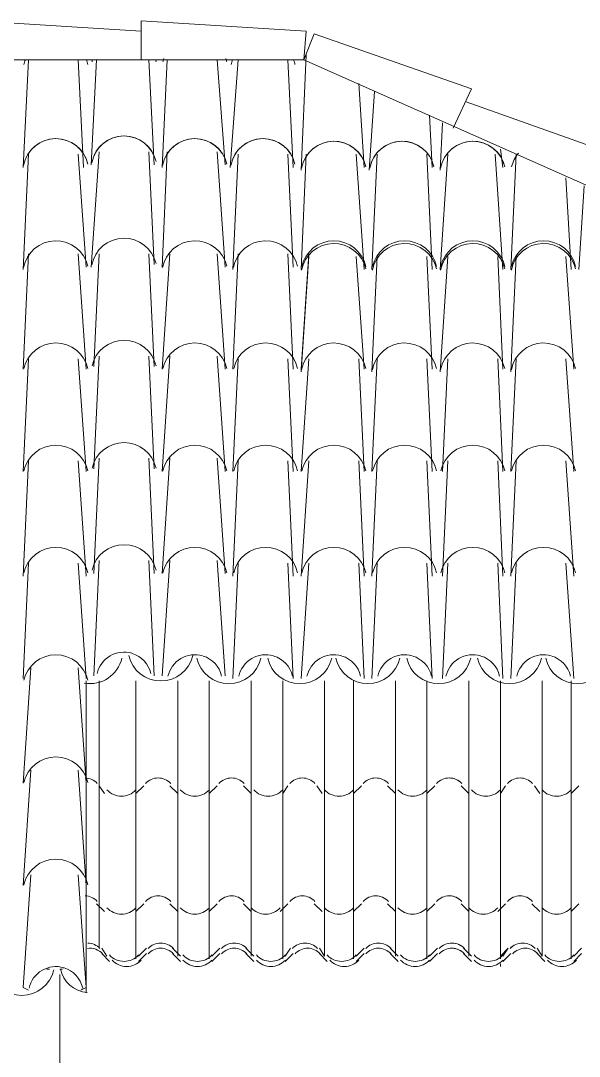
# Model space of a CAD drawing. Header units: millimetres. Extents: x -84160 to -61260, y -8771 to -3734.
# Drawn here: x -70594 to -69236, y -6252 to -3734 of the extents above; entities that cross this region are included whole.
import ezdxf

# ---------------------------------------------------------------- set-up
doc = ezdxf.new("R2010")
doc.units = ezdxf.units.MM
doc.layers.add('A-ALV-___-___-EXI', color=250, linetype='Continuous', lineweight=35)
doc.layers.add('A-COB-___-___-EXI', color=250, linetype='Continuous', lineweight=25)

msp = doc.modelspace()

# ---------------------------------------------------------------- linework, layer by layer
at = {"layer": 'A-ALV-___-___-EXI', "color": 28, "lineweight": 15, "flags": 128}
msp.add_lwpolyline([(-70498.7, -8270.7), (-70498.7, -7576.2), (-70498.7, -6053.4)], dxfattribs=at)
at = {"layer": 'A-COB-___-___-EXI', "color": 28, "lineweight": 15}
for p, q in [((-69912.5, -4097.4), (-69899.7, -3817)), ((-70587.9, -4091), (-70575.1, -3829.7)), ((-70441.3, -4091), (-70454.1, -3829.7)), ((-70422.2, -4084.6), (-70409.4, -3829.7)), ((-70269.3, -4084.6), (-70282, -3829.7)), ((-70250.2, -4091), (-70237.4, -3829.7)), ((-70097.2, -4084.6), (-70116.4, -3829.7)), ((-70084.5, -4091), (-70065.4, -3829.7)), ((-69931.6, -4091), (-69944.3, -3829.7)), ((-69759.5, -4091), (-69772.3, -3887.1)), ((-69746.8, -4097.4), (-69734.1, -3906.2)), ((-69593.9, -4091), (-69600.3, -3963.6)), ((-69574.8, -4097.4), (-69568.4, -3982.7)), ((-70422.2, -4333.1), (-70403.1, -4052.8)), ((-70269.3, -4326.7), (-70282, -4052.8)), ((-70250.2, -4333.1), (-70237.4, -4052.8)), ((-70097.2, -4333.1), (-70116.4, -4052.8)), ((-69421.9, -4091), (-69428.2, -4046.4)), ((-70587.9, -4339.5), (-70575.1, -4059.1)), ((-70434.9, -4333.1), (-70454.1, -4059.1)), ((-70078.1, -4339.5), (-70065.4, -4059.1)), ((-69931.6, -4333.1), (-69944.3, -4059.1)), ((-69912.5, -4339.5), (-69899.7, -4059.1)), ((-69759.5, -4339.5), (-69778.7, -4059.1)), ((-69740.4, -4339.5), (-69727.7, -4059.1)), ((-69593.9, -4339.5), (-69606.6, -4059.1)), ((-69574.8, -4339.5), (-69555.7, -4059.1)), ((-69421.9, -4339.5), (-69441, -4059.1)), ((-69402.7, -4339.5), (-69390, -4059.1)), ((-69256.2, -4339.5), (-69268.9, -4116.5)), ((-69237.1, -4339.5), (-69224.3, -4135.6)), ((-70587.9, -4581.6), (-70575.1, -4301.2)), ((-70434.9, -4581.6), (-70454.1, -4301.2)), ((-70415.8, -4575.2), (-70403.1, -4301.2)), ((-70269.3, -4575.2), (-70282, -4301.2)), ((-70250.2, -4581.6), (-70231, -4301.2)), ((-70097.2, -4581.6), (-70116.4, -4301.2)), ((-70078.1, -4581.6), (-70065.4, -4301.2)), ((-69931.6, -4581.6), (-69944.3, -4301.2)), ((-69912.5, -4581.6), (-69893.3, -4301.2)), ((-69912.5, -4588), (-69893.3, -4307.6)), ((-69759.5, -4581.6), (-69778.7, -4307.6)), ((-69740.4, -4588), (-69727.7, -4307.6)), ((-69593.9, -4581.6), (-69606.6, -4307.6)), ((-69574.8, -4588), (-69555.7, -4307.6)), ((-69421.9, -4581.6), (-69434.6, -4307.6)), ((-69402.7, -4588), (-69390, -4307.6)), ((-69249.8, -4581.6), (-69268.9, -4307.6)), ((-70587.9, -4830.1), (-70575.1, -4556.1)), ((-70434.9, -4830.1), (-70454.1, -4556.1)), ((-70415.8, -4823.7), (-70403.1, -4549.7)), ((-70269.3, -4823.7), (-70282, -4549.7)), ((-70250.2, -4830.1), (-70231, -4549.7)), ((-70097.2, -4830.1), (-70116.4, -4549.7)), ((-70078.1, -4830.1), (-70065.4, -4556.1)), ((-69931.6, -4830.1), (-69944.3, -4556.1)), ((-69912.5, -4830.1), (-69893.3, -4556.1)), ((-69759.5, -4830.1), (-69772.3, -4556.1)), ((-69740.4, -4830.1), (-69727.7, -4556.1)), ((-69593.9, -4830.1), (-69606.6, -4556.1)), ((-69568.4, -4830.1), (-69555.7, -4556.1)), ((-69421.9, -4830.1), (-69434.6, -4556.1)), ((-69402.7, -4830.1), (-69390, -4556.1)), ((-69249.8, -4830.1), (-69268.9, -4556.1)), ((-70587.9, -5085), (-70575.1, -4804.6)), ((-70434.9, -5085), (-70454.1, -4804.6)), ((-70415.8, -5078.6), (-70403.1, -4798.2)), ((-70269.3, -5078.6), (-70282, -4798.2)), ((-70250.2, -5078.6), (-70231, -4798.2)), ((-70097.2, -5078.6), (-70116.4, -4798.2)), ((-70078.1, -5085), (-70065.4, -4804.6)), ((-69931.6, -5085), (-69944.3, -4804.6)), ((-69912.5, -5085), (-69893.3, -4804.6)), ((-69759.5, -5085), (-69772.3, -4804.6)), ((-69740.4, -5085), (-69727.7, -4804.6)), ((-69593.9, -5085), (-69606.6, -4804.6)), ((-69568.4, -5085), (-69555.7, -4804.6)), ((-69421.9, -5085), (-69434.6, -4804.6)), ((-69402.7, -5085), (-69390, -4804.6)), ((-69249.8, -5085), (-69268.9, -4804.6)), ((-70587.9, -5333.4), (-70575.1, -5053.1)), ((-70434.9, -5333.4), (-70454.1, -5053.1)), ((-70415.8, -5327.1), (-70403.1, -5046.7)), ((-70269.3, -5327.1), (-70282, -5046.7)), ((-70250.2, -5327.1), (-70231, -5046.7)), ((-70097.2, -5327.1), (-70116.4, -5046.7)), ((-70078.1, -5333.4), (-70065.4, -5053.1)), ((-69931.6, -5333.4), (-69944.3, -5053.1)), ((-69912.5, -5333.4), (-69893.3, -5053.1)), ((-69759.5, -5333.4), (-69772.3, -5053.1)), ((-69740.4, -5333.4), (-69727.7, -5053.1)), ((-69593.9, -5333.4), (-69606.6, -5053.1)), ((-69568.4, -5333.4), (-69555.7, -5053.1)), ((-69421.9, -5333.4), (-69434.6, -5053.1)), ((-69402.7, -5333.4), (-69390, -5053.1)), ((-69249.8, -5333.4), (-69268.9, -5053.1)), ((-70587.9, -5588.3), (-70568.7, -5308)), ((-70434.9, -5588.3), (-70454.1, -5308)), ((-70434.9, -6098), (-70434.9, -5339.8)), ((-70403.1, -5989.7), (-70403.1, -5339.8)), ((-70313.9, -6015.2), (-70313.9, -5339.8)), ((-70211.9, -6008.8), (-70211.9, -5339.8)), ((-70135.5, -6015.2), (-70135.5, -5339.8)), ((-70033.5, -6008.8), (-70033.5, -5339.8)), ((-69957.1, -6015.2), (-69957.1, -5339.8)), ((-69785, -6015.2), (-69785, -5339.8)), ((-69683.1, -6008.8), (-69683.1, -5339.8)), ((-69606.6, -6015.2), (-69606.6, -5339.8)), ((-69504.7, -6008.8), (-69504.7, -5339.8)), ((-69428.2, -6015.2), (-69428.2, -5339.8)), ((-69256.2, -6015.2), (-69256.2, -5339.8)), ((-70587.9, -5836.8), (-70568.7, -5556.4)), ((-70434.9, -5836.8), (-70454.1, -5556.4)), ((-70403.1, -5594.7), (-70390.3, -5613.8)), ((-70294.8, -5594.7), (-70313.9, -5613.8)), ((-70231, -5594.7), (-70211.9, -5613.8)), ((-70116.4, -5594.7), (-70135.5, -5613.8)), ((-70052.6, -5594.7), (-70033.5, -5613.8)), ((-69944.3, -5594.7), (-69957.1, -5613.8)), ((-69874.2, -5594.7), (-69861.5, -5613.8)), ((-69765.9, -5594.7), (-69785, -5613.8)), ((-69702.2, -5594.7), (-69683.1, -5613.8)), ((-69587.5, -5594.7), (-69606.6, -5613.8)), ((-69345.4, -5594.7), (-69332.6, -5613.8)), ((-69237.1, -5594.7), (-69256.2, -5613.8)), ((-70409.4, -5881.4), (-70390.3, -5900.5)), ((-70294.8, -5881.4), (-70313.9, -5900.5)), ((-70231, -5881.4), (-70211.9, -5900.5)), ((-70116.4, -5881.4), (-70135.5, -5900.5)), ((-70052.6, -5881.4), (-70033.5, -5900.5)), ((-69944.3, -5881.4), (-69963.4, -5900.5)), ((-69880.6, -5881.4), (-69861.5, -5900.5)), ((-69765.9, -5881.4), (-69785, -5900.5)), ((-69702.2, -5881.4), (-69683.1, -5900.5)), ((-69587.5, -5881.4), (-69606.6, -5900.5)), ((-69351.8, -5881.4), (-69332.6, -5900.5)), ((-69237.1, -5881.4), (-69256.2, -5900.5)), ((-70396.7, -5989.7), (-70384, -6008.8)), ((-70288.4, -5989.7), (-70307.5, -6008.8)), ((-70224.7, -5989.7), (-70205.6, -6008.8)), ((-70110, -5989.7), (-70129.1, -6008.8)), ((-70046.3, -5989.7), (-70027.2, -6008.8)), ((-69937.9, -5989.7), (-69950.7, -6008.8)), ((-69759.5, -5989.7), (-69778.7, -6008.8)), ((-69695.8, -5989.7), (-69676.7, -6008.8)), ((-69581.1, -5989.7), (-69600.3, -6008.8)), ((-69230.7, -5989.7), (-69249.8, -6008.8)), ((-70288.4, -6002.5), (-70307.5, -6021.6)), ((-70224.7, -6002.5), (-70205.6, -6021.6)), ((-70110, -6002.5), (-70129.1, -6021.6)), ((-70046.3, -6002.5), (-70027.2, -6021.6)), ((-69931.6, -6002.5), (-69950.7, -6021.6)), ((-69867.9, -6002.5), (-69848.7, -6021.6)), ((-69759.5, -6002.5), (-69778.7, -6021.6)), ((-69695.8, -6002.5), (-69676.7, -6021.6)), ((-69581.1, -6002.5), (-69600.3, -6021.6)), ((-69339, -6002.5), (-69319.9, -6021.6)), ((-69230.7, -6002.5), (-69249.8, -6021.6)), ((-70524.1, -6040.7), (-70530.5, -6040.7)), ((-70492.3, -6040.7), (-70498.7, -6040.7)), ((-69428.2, -6034.3), (-69428.2, -6027.9))]:
    msp.add_line(p, q, dxfattribs=at)
at = {"layer": 'A-COB-___-___-EXI', "color": 28, "lineweight": 15, "flags": 128}
for points in [[(-75188.1, -3734.2), (-75175.4, -3829.7), (-69906.1, -3829.7), (-66605.6, -5295.2), (-66567.4, -5199.6), (-66962.4, -5065.8)], [(-70702.5, -3829.7), (-70702.5, -3734.2), (-70301.1, -3759.7)], [(-69542.9, -3995.4), (-69498.3, -3899.8), (-69880.6, -3766), (-69906.1, -3829.7), (-69899.7, -3759.7), (-70301.1, -3734.2), (-70301.1, -3829.7)], [(-69173.4, -4154.7), (-69135.1, -4065.5), (-69511.1, -3931.7)], [(-69867.9, -5989.7), (-69855.1, -6008.8), (-69855.1, -5339.8)], [(-69339, -5989.7), (-69326.3, -6008.8), (-69326.3, -5339.8)], [(-70575.1, -6091.7), (-70587.9, -6085.3), (-70568.7, -5811.3)], [(-70447.7, -6091.7), (-70434.9, -6085.3), (-70454.1, -5811.3)], [(-69428.2, -6008.8), (-69409.1, -5989.7), (-69421.9, -6008.8)]]:
    msp.add_lwpolyline(points, dxfattribs=at)
for points in [[(-69504.7, -5613.8), (-69523.8, -5594.7)], [(-69428.2, -5613.8), (-69415.5, -5594.7)], [(-69504.7, -5900.5), (-69523.8, -5881.4)], [(-69434.6, -5900.5), (-69415.5, -5881.4)], [(-69498.3, -6008.8), (-69517.4, -5989.7)], [(-70377.6, -6021.6), (-70396.7, -6002.5)], [(-69498.3, -6021.6), (-69517.4, -6002.5)], [(-69421.9, -6021.6), (-69402.7, -6002.5)]]:
    msp.add_lwpolyline(points, close=True, dxfattribs=at)
at = {"layer": 'A-COB-___-___-EXI', "color": 18, "lineweight": 9}
for points in [[(-70245.8, -3826.1), (-70246.8, -3828.9), (-70247.6, -3831.6), (-70248.3, -3834.5)], [(-70092.9, -3834.5), (-70093.5, -3831.6), (-70094.4, -3828.9), (-70095.3, -3826.1)], [(-70582.4, -3829.2), (-70583.9, -3833), (-70585.1, -3836.9), (-70586, -3840.9)], [(-70430.6, -3840.9), (-70431.4, -3836.9), (-70432.6, -3833), (-70434.1, -3829.2)], [(-70418.9, -3829.2), (-70419.4, -3830.9), (-70419.9, -3832.7), (-70420.3, -3834.5)], [(-70264.9, -3834.5), (-70265.3, -3832.7), (-70265.8, -3830.9), (-70266.3, -3829.2)], [(-70079, -3829.2), (-70080.5, -3833), (-70081.7, -3836.9), (-70082.6, -3840.9)], [(-69927.2, -3840.9), (-69928.1, -3836.9), (-69929.3, -3833), (-69930.8, -3829.2)], [(-70509.9, -4020.9), (-70547.6, -4021.7), (-70579.6, -4048.9), (-70586.6, -4086)], [(-70508.2, -4020.9), (-70545.5, -4020.9), (-70577.8, -4046.7), (-70586, -4083)], [(-70430.6, -4082.8), (-70439, -4046), (-70472.1, -4020.2), (-70509.9, -4020.9)], [(-70430.6, -4083), (-70438.7, -4046.7), (-70471, -4020.9), (-70508.2, -4020.9)], [(-70344.2, -4014.5), (-70382, -4015.3), (-70413.9, -4042.5), (-70420.9, -4079.6)], [(-70342.5, -4014.5), (-70379.9, -4014.5), (-70412.1, -4040.3), (-70420.3, -4076.7)], [(-70264.9, -4076.5), (-70273.4, -4039.6), (-70306.4, -4013.8), (-70344.2, -4014.5)], [(-70264.9, -4076.7), (-70273, -4040.3), (-70305.3, -4014.5), (-70342.5, -4014.5)], [(-70172.2, -4020.9), (-70209.9, -4021.7), (-70241.9, -4048.9), (-70248.9, -4086)], [(-70170.5, -4020.9), (-70207.9, -4020.9), (-70240.1, -4046.7), (-70248.3, -4083)], [(-70092.9, -4082.8), (-70101.3, -4046), (-70134.4, -4020.2), (-70172.2, -4020.9)], [(-70092.9, -4083), (-70101, -4046.7), (-70133.3, -4020.9), (-70170.5, -4020.9)], [(-70006.5, -4020.9), (-70044.3, -4021.7), (-70076.2, -4048.9), (-70083.2, -4086)], [(-70004.9, -4020.9), (-70042.2, -4020.9), (-70074.5, -4046.7), (-70082.6, -4083)], [(-69927.2, -4082.8), (-69935.7, -4046), (-69968.7, -4020.2), (-70006.5, -4020.9)], [(-69927.2, -4083), (-69935.4, -4046.7), (-69967.6, -4020.9), (-70004.9, -4020.9)], [(-69834.5, -4027.3), (-69872.2, -4028.1), (-69904.2, -4055.3), (-69911.2, -4092.4)], [(-69832.8, -4027.3), (-69870.2, -4027.3), (-69902.4, -4053.1), (-69910.6, -4089.4)], [(-69755.2, -4089.2), (-69763.6, -4052.3), (-69796.7, -4026.6), (-69834.5, -4027.3)], [(-69755.2, -4089.4), (-69763.3, -4053.1), (-69795.6, -4027.3), (-69832.8, -4027.3)], [(-69668.8, -4027.3), (-69706.6, -4028.1), (-69738.5, -4055.3), (-69745.5, -4092.4)], [(-69667.2, -4027.3), (-69704.5, -4027.3), (-69736.8, -4053.1), (-69744.9, -4089.4)], [(-69589.5, -4089.2), (-69598, -4052.3), (-69631, -4026.6), (-69668.8, -4027.3)], [(-69589.5, -4089.4), (-69597.7, -4053.1), (-69629.9, -4027.3), (-69667.2, -4027.3)], [(-69496.8, -4027.3), (-69534.6, -4028.1), (-69566.5, -4055.3), (-69573.5, -4092.4)], [(-69495.1, -4027.3), (-69532.5, -4027.3), (-69564.7, -4053.1), (-69572.9, -4089.4)], [(-69417.5, -4089.2), (-69425.9, -4052.3), (-69459, -4026.6), (-69496.8, -4027.3)], [(-69417.5, -4089.4), (-69425.6, -4053.1), (-69457.9, -4027.3), (-69495.1, -4027.3)], [(-69384.3, -4055.9), (-69392.4, -4065.7), (-69398, -4077.1), (-69400.8, -4089.4)], [(-70509.9, -4269.4), (-70547.6, -4270.2), (-70579.6, -4297.4), (-70586.6, -4334.5)], [(-70430.6, -4331.3), (-70439, -4294.5), (-70472.1, -4268.7), (-70509.9, -4269.4)], [(-70344.2, -4263), (-70382, -4263.8), (-70413.9, -4291), (-70420.9, -4328.1)], [(-70264.9, -4324.9), (-70273.4, -4288.1), (-70306.4, -4262.3), (-70344.2, -4263)], [(-70172.2, -4269.4), (-70209.9, -4270.2), (-70241.9, -4297.4), (-70248.9, -4334.5)], [(-70092.9, -4331.3), (-70101.3, -4294.5), (-70134.4, -4268.7), (-70172.2, -4269.4)], [(-70000.2, -4269.4), (-70037.9, -4270.2), (-70069.9, -4297.4), (-70076.8, -4334.5)], [(-69920.8, -4331.3), (-69929.3, -4294.5), (-69962.3, -4268.7), (-70000.2, -4269.4)], [(-69834.5, -4275.8), (-69872.2, -4276.5), (-69904.2, -4303.7), (-69911.2, -4340.9)], [(-69832.8, -4269.4), (-69870.2, -4269.4), (-69902.4, -4295.2), (-69910.6, -4331.5)], [(-69755.2, -4337.7), (-69763.6, -4300.8), (-69796.7, -4275.1), (-69834.5, -4275.8)], [(-69755.2, -4331.5), (-69763.3, -4295.2), (-69795.6, -4269.4), (-69832.8, -4269.4)], [(-69662.5, -4275.8), (-69700.2, -4276.5), (-69732.2, -4303.7), (-69739.1, -4340.9)], [(-69660.8, -4269.4), (-69698.1, -4269.4), (-69730.4, -4295.2), (-69738.5, -4331.5)], [(-69583.1, -4337.7), (-69591.6, -4300.8), (-69624.6, -4275.1), (-69662.5, -4275.8)], [(-69583.1, -4331.5), (-69591.3, -4295.2), (-69623.5, -4269.4), (-69660.8, -4269.4)], [(-69496.8, -4275.8), (-69534.6, -4276.5), (-69566.5, -4303.7), (-69573.5, -4340.9)], [(-69495.1, -4269.4), (-69532.5, -4269.4), (-69564.7, -4295.2), (-69572.9, -4331.5)], [(-69417.5, -4337.7), (-69425.9, -4300.8), (-69459, -4275.1), (-69496.8, -4275.8)], [(-69417.5, -4331.5), (-69425.6, -4295.2), (-69457.9, -4269.4), (-69495.1, -4269.4)], [(-69324.8, -4275.8), (-69362.5, -4276.5), (-69394.5, -4303.7), (-69401.4, -4340.9)], [(-69323.1, -4269.4), (-69360.4, -4269.4), (-69392.7, -4295.2), (-69400.8, -4331.5)], [(-69245.4, -4337.7), (-69253.9, -4300.8), (-69287, -4275.1), (-69324.8, -4275.8)], [(-69245.4, -4331.5), (-69253.6, -4295.2), (-69285.9, -4269.4), (-69323.1, -4269.4)], [(-70508.2, -4517.9), (-70545.5, -4517.9), (-70577.8, -4543.7), (-70586, -4580)], [(-70430.6, -4580), (-70438.7, -4543.7), (-70471, -4517.9), (-70508.2, -4517.9)], [(-70342.5, -4511.5), (-70379.9, -4511.5), (-70412.1, -4537.3), (-70420.3, -4573.6)], [(-70264.9, -4573.6), (-70273, -4537.3), (-70305.3, -4511.5), (-70342.5, -4511.5)], [(-70170.5, -4517.9), (-70207.9, -4517.9), (-70240.1, -4543.7), (-70248.3, -4580)], [(-70092.9, -4580), (-70101, -4543.7), (-70133.3, -4517.9), (-70170.5, -4517.9)], [(-69998.5, -4517.9), (-70035.8, -4517.9), (-70068.1, -4543.7), (-70076.2, -4580)], [(-69920.8, -4580), (-69929, -4543.7), (-69961.2, -4517.9), (-69998.5, -4517.9)], [(-69834.5, -4517.9), (-69872.2, -4518.7), (-69904.2, -4545.9), (-69911.2, -4583)], [(-69755.2, -4579.8), (-69763.6, -4543), (-69796.7, -4517.2), (-69834.5, -4517.9)], [(-69662.5, -4517.9), (-69700.2, -4518.7), (-69732.2, -4545.9), (-69739.1, -4583)], [(-69583.1, -4579.8), (-69591.6, -4543), (-69624.6, -4517.2), (-69662.5, -4517.9)], [(-69496.8, -4517.9), (-69534.6, -4518.7), (-69566.5, -4545.9), (-69573.5, -4583)], [(-69417.5, -4579.8), (-69425.9, -4543), (-69459, -4517.2), (-69496.8, -4517.9)], [(-69324.8, -4517.9), (-69362.5, -4518.7), (-69394.5, -4545.9), (-69401.4, -4583)], [(-69245.4, -4579.8), (-69253.9, -4543), (-69287, -4517.2), (-69324.8, -4517.9)], [(-70508.2, -4766.4), (-70545.5, -4766.4), (-70577.8, -4792.2), (-70586, -4828.5)], [(-70430.6, -4828.5), (-70438.7, -4792.2), (-70471, -4766.4), (-70508.2, -4766.4)], [(-70342.5, -4760), (-70379.9, -4760), (-70412.1, -4785.8), (-70420.3, -4822.1)], [(-70264.9, -4822.1), (-70273, -4785.8), (-70305.3, -4760), (-70342.5, -4760)], [(-70170.5, -4766.4), (-70207.9, -4766.4), (-70240.1, -4792.2), (-70248.3, -4828.5)], [(-70092.9, -4828.5), (-70101, -4792.2), (-70133.3, -4766.4), (-70170.5, -4766.4)], [(-69998.5, -4766.4), (-70035.8, -4766.4), (-70068.1, -4792.2), (-70076.2, -4828.5)], [(-69920.8, -4828.5), (-69929, -4792.2), (-69961.2, -4766.4), (-69998.5, -4766.4)], [(-69832.8, -4766.4), (-69870.2, -4766.4), (-69902.4, -4792.2), (-69910.6, -4828.5)], [(-69755.2, -4828.5), (-69763.3, -4792.2), (-69795.6, -4766.4), (-69832.8, -4766.4)], [(-69660.8, -4766.4), (-69698.1, -4766.4), (-69730.4, -4792.2), (-69738.5, -4828.5)], [(-69583.1, -4828.5), (-69591.3, -4792.2), (-69623.5, -4766.4), (-69660.8, -4766.4)], [(-69495.1, -4766.4), (-69532.5, -4766.4), (-69564.7, -4792.2), (-69572.9, -4828.5)], [(-69417.5, -4828.5), (-69425.6, -4792.2), (-69457.9, -4766.4), (-69495.1, -4766.4)], [(-69323.1, -4766.4), (-69360.4, -4766.4), (-69392.7, -4792.2), (-69400.8, -4828.5)], [(-69245.4, -4828.5), (-69253.6, -4792.2), (-69285.9, -4766.4), (-69323.1, -4766.4)], [(-70342.5, -5008.5), (-70379.9, -5008.5), (-70412.1, -5034.3), (-70420.3, -5070.6)], [(-70264.9, -5070.6), (-70273, -5034.3), (-70305.3, -5008.5), (-70342.5, -5008.5)], [(-70508.2, -5014.9), (-70545.5, -5014.9), (-70577.8, -5040.7), (-70586, -5077)], [(-70430.6, -5077), (-70438.7, -5040.7), (-70471, -5014.9), (-70508.2, -5014.9)], [(-70170.5, -5014.9), (-70207.9, -5014.9), (-70240.1, -5040.7), (-70248.3, -5077)], [(-70092.9, -5077), (-70101, -5040.7), (-70133.3, -5014.9), (-70170.5, -5014.9)], [(-69998.5, -5014.9), (-70035.8, -5014.9), (-70068.1, -5040.7), (-70076.2, -5077)], [(-69920.8, -5077), (-69929, -5040.7), (-69961.2, -5014.9), (-69998.5, -5014.9)], [(-69832.8, -5014.9), (-69870.2, -5014.9), (-69902.4, -5040.7), (-69910.6, -5077)], [(-69755.2, -5077), (-69763.3, -5040.7), (-69795.6, -5014.9), (-69832.8, -5014.9)], [(-69660.8, -5014.9), (-69698.1, -5014.9), (-69730.4, -5040.7), (-69738.5, -5077)], [(-69583.1, -5077), (-69591.3, -5040.7), (-69623.5, -5014.9), (-69660.8, -5014.9)], [(-69495.1, -5014.9), (-69532.5, -5014.9), (-69564.7, -5040.7), (-69572.9, -5077)], [(-69417.5, -5077), (-69425.6, -5040.7), (-69457.9, -5014.9), (-69495.1, -5014.9)], [(-69323.1, -5014.9), (-69360.4, -5014.9), (-69392.7, -5040.7), (-69400.8, -5077)], [(-69245.4, -5077), (-69253.6, -5040.7), (-69285.9, -5014.9), (-69323.1, -5014.9)], [(-70508.2, -5276.1), (-70545.5, -5276.1), (-70577.8, -5301.9), (-70586, -5338.2)], [(-70430.6, -5338.2), (-70438.7, -5301.9), (-70471, -5276.1), (-70508.2, -5276.1)], [(-70439.1, -5345), (-70397.2, -5352.3), (-70357, -5325.5), (-70347.7, -5284.1)], [(-70376.5, -5279), (-70392.4, -5288.3), (-70403.8, -5303.9), (-70407.9, -5322)], [(-70323.8, -5272.4), (-70341.6, -5267.2), (-70360.7, -5269.6), (-70376.5, -5279)], [(-70331.1, -5277.7), (-70322.9, -5314), (-70290.7, -5339.8), (-70253.3, -5339.8)], [(-70277.4, -5321.4), (-70282.8, -5298.3), (-70300, -5279.8), (-70322.7, -5272.7)], [(-70253.3, -5339.8), (-70216.1, -5339.8), (-70183.8, -5314), (-70175.7, -5277.7)], [(-70204.5, -5285.3), (-70220.4, -5294.7), (-70231.7, -5310.3), (-70235.8, -5328.4)], [(-70151.8, -5278.8), (-70169.5, -5273.6), (-70188.6, -5276), (-70204.5, -5285.3)], [(-70165.4, -5284.1), (-70157.3, -5320.4), (-70125, -5346.2), (-70087.7, -5346.2)], [(-70105.4, -5327.8), (-70110.8, -5304.7), (-70128, -5286.2), (-70150.7, -5279.1)], [(-70087.7, -5346.2), (-70050.4, -5346.2), (-70018.2, -5320.4), (-70010, -5284.1)], [(-70032.4, -5285.3), (-70048.4, -5294.7), (-70059.7, -5310.3), (-70063.8, -5328.4)], [(-69979.8, -5278.8), (-69997.5, -5273.6), (-70016.6, -5276), (-70032.4, -5285.3)], [(-69993.4, -5284.1), (-69985.3, -5320.4), (-69953, -5346.2), (-69915.6, -5346.2)], [(-69933.4, -5327.8), (-69938.7, -5304.7), (-69956, -5286.2), (-69978.7, -5279.1)], [(-69915.6, -5346.2), (-69878.4, -5346.2), (-69846.1, -5320.4), (-69838, -5284.1)], [(-69866.8, -5285.3), (-69882.7, -5294.7), (-69894, -5310.3), (-69898.1, -5328.4)], [(-69814.1, -5278.8), (-69831.8, -5273.6), (-69850.9, -5276), (-69866.8, -5285.3)], [(-69827.7, -5284.1), (-69819.6, -5320.4), (-69787.3, -5346.2), (-69750, -5346.2)], [(-69767.7, -5327.8), (-69773.1, -5304.7), (-69790.3, -5286.2), (-69813, -5279.1)], [(-69750, -5346.2), (-69712.8, -5346.2), (-69680.5, -5320.4), (-69672.3, -5284.1)], [(-69694.7, -5285.3), (-69710.7, -5294.7), (-69722, -5310.3), (-69726.1, -5328.4)], [(-69642.1, -5278.8), (-69659.8, -5273.6), (-69678.9, -5276), (-69694.7, -5285.3)], [(-69655.7, -5284.1), (-69647.6, -5320.4), (-69615.3, -5346.2), (-69578, -5346.2)], [(-69595.7, -5327.8), (-69601, -5304.7), (-69618.3, -5286.2), (-69641, -5279.1)], [(-69578, -5346.2), (-69540.7, -5346.2), (-69508.5, -5320.4), (-69500.3, -5284.1)], [(-69529.1, -5285.3), (-69545, -5294.7), (-69556.3, -5310.3), (-69560.4, -5328.4)], [(-69476.4, -5278.8), (-69494.1, -5273.6), (-69513.2, -5276), (-69529.1, -5285.3)], [(-69483.7, -5284.1), (-69475.5, -5320.4), (-69443.3, -5346.2), (-69405.9, -5346.2)], [(-69430, -5327.8), (-69435.4, -5304.7), (-69452.6, -5286.2), (-69475.3, -5279.1)], [(-69405.9, -5346.2), (-69368.7, -5346.2), (-69336.4, -5320.4), (-69328.3, -5284.1)], [(-69357, -5285.3), (-69373, -5294.7), (-69384.3, -5310.3), (-69388.4, -5328.4)], [(-69304.4, -5278.8), (-69322.1, -5273.6), (-69341.2, -5276), (-69357, -5285.3)], [(-69318, -5284.1), (-69309.9, -5320.4), (-69277.6, -5346.2), (-69240.3, -5346.2)], [(-69258, -5327.8), (-69263.4, -5304.7), (-69280.6, -5286.2), (-69303.3, -5279.1)], [(-69240.3, -5346.2), (-69203, -5346.2), (-69170.8, -5320.4), (-69162.6, -5284.1)], [(-70508.2, -5524.6), (-70545.5, -5524.6), (-70577.8, -5550.4), (-70586, -5586.7)], [(-70430.6, -5586.7), (-70438.7, -5550.4), (-70471, -5524.6), (-70508.2, -5524.6)], [(-70407.6, -5589), (-70415.1, -5580.8), (-70425.7, -5576), (-70436.8, -5575.6)], [(-70259.7, -5575.6), (-70271.4, -5575.6), (-70282.5, -5580.4), (-70290.3, -5589)], [(-70229.2, -5589), (-70237, -5580.4), (-70248.2, -5575.6), (-70259.7, -5575.6)], [(-70081.3, -5575.6), (-70093, -5575.6), (-70104.1, -5580.4), (-70111.9, -5589)], [(-70050.8, -5589), (-70058.6, -5580.4), (-70069.8, -5575.6), (-70081.3, -5575.6)], [(-69909.3, -5575.6), (-69920.9, -5575.6), (-69932.1, -5580.4), (-69939.8, -5589)], [(-69878.7, -5589), (-69886.6, -5580.4), (-69897.7, -5575.6), (-69909.3, -5575.6)], [(-69730.9, -5575.6), (-69742.5, -5575.6), (-69753.7, -5580.4), (-69761.4, -5589)], [(-69700.3, -5589), (-69708.2, -5580.4), (-69719.3, -5575.6), (-69730.9, -5575.6)], [(-69552.5, -5575.6), (-69564.1, -5575.6), (-69575.3, -5580.4), (-69583, -5589)], [(-69521.9, -5589), (-69529.8, -5580.4), (-69540.9, -5575.6), (-69552.5, -5575.6)], [(-69521.9, -5589), (-69529.5, -5580.8), (-69540, -5576), (-69551.2, -5575.6)], [(-69380.4, -5575.6), (-69392.1, -5575.6), (-69403.2, -5580.4), (-69411, -5589)], [(-69404.4, -5583.2), (-69406.8, -5584.9), (-69409, -5586.9), (-69411, -5589)], [(-69349.9, -5589), (-69357.7, -5580.4), (-69368.9, -5575.6), (-69380.4, -5575.6)], [(-70384.3, -5604.6), (-70375.2, -5614.5), (-70362.3, -5620.2), (-70348.9, -5620.2)], [(-70348.9, -5620.2), (-70335.6, -5620.2), (-70322.7, -5614.5), (-70313.7, -5604.6)], [(-70205.9, -5604.6), (-70196.8, -5614.5), (-70183.9, -5620.2), (-70170.5, -5620.2)], [(-70170.5, -5620.2), (-70157.2, -5620.2), (-70144.3, -5614.5), (-70135.3, -5604.6)], [(-70027.5, -5604.6), (-70018.4, -5614.5), (-70005.5, -5620.2), (-69992.1, -5620.2)], [(-69992.1, -5620.2), (-69978.8, -5620.2), (-69965.9, -5614.5), (-69956.9, -5604.6)], [(-69855.4, -5604.6), (-69846.4, -5614.5), (-69833.5, -5620.2), (-69820.1, -5620.2)], [(-69820.1, -5620.2), (-69806.7, -5620.2), (-69793.9, -5614.5), (-69784.8, -5604.6)], [(-69677, -5604.6), (-69667.9, -5614.5), (-69655.1, -5620.2), (-69641.7, -5620.2)], [(-69641.7, -5620.2), (-69628.3, -5620.2), (-69615.5, -5614.5), (-69606.4, -5604.6)], [(-69498.6, -5604.6), (-69489.5, -5614.5), (-69476.7, -5620.2), (-69463.3, -5620.2)], [(-69498.6, -5604.6), (-69489.5, -5614.5), (-69476.7, -5620.2), (-69463.3, -5620.2)], [(-69463.3, -5620.2), (-69449.9, -5620.2), (-69437.1, -5614.5), (-69428, -5604.6)], [(-69463.3, -5620.2), (-69449.9, -5620.2), (-69437.1, -5614.5), (-69428, -5604.6)], [(-69326.6, -5604.6), (-69317.5, -5614.5), (-69304.7, -5620.2), (-69291.2, -5620.2)], [(-69291.2, -5620.2), (-69277.9, -5620.2), (-69265.1, -5614.5), (-69256, -5604.6)], [(-70508.2, -5773.1), (-70545.5, -5773.1), (-70577.8, -5798.9), (-70586, -5835.2)], [(-70430.6, -5835.2), (-70438.7, -5798.9), (-70471, -5773.1), (-70508.2, -5773.1)], [(-70407.6, -5875.7), (-70415.1, -5867.6), (-70425.7, -5862.7), (-70436.8, -5862.3)], [(-70259.7, -5862.3), (-70271.4, -5862.3), (-70282.5, -5867.2), (-70290.3, -5875.7)], [(-70229.2, -5875.7), (-70237, -5867.2), (-70248.2, -5862.3), (-70259.7, -5862.3)], [(-70081.3, -5862.3), (-70093, -5862.3), (-70104.1, -5867.2), (-70111.9, -5875.7)], [(-70050.8, -5875.7), (-70058.6, -5867.2), (-70069.8, -5862.3), (-70081.3, -5862.3)], [(-69909.3, -5862.3), (-69920.9, -5862.3), (-69932.1, -5867.2), (-69939.8, -5875.7)], [(-69878.7, -5875.7), (-69886.6, -5867.2), (-69897.7, -5862.3), (-69909.3, -5862.3)], [(-69730.9, -5862.3), (-69742.5, -5862.3), (-69753.7, -5867.2), (-69761.4, -5875.7)], [(-69700.3, -5875.7), (-69708.2, -5867.2), (-69719.3, -5862.3), (-69730.9, -5862.3)], [(-69552.5, -5862.3), (-69564.1, -5862.3), (-69575.3, -5867.2), (-69583, -5875.7)], [(-69521.9, -5875.7), (-69529.8, -5867.2), (-69540.9, -5862.3), (-69552.5, -5862.3)], [(-69521.9, -5875.7), (-69529.5, -5867.6), (-69540, -5862.7), (-69551.2, -5862.3)], [(-69380.4, -5862.3), (-69392.1, -5862.3), (-69403.2, -5867.2), (-69411, -5875.7)], [(-69349.9, -5875.7), (-69357.7, -5867.2), (-69368.9, -5862.3), (-69380.4, -5862.3)], [(-70384.3, -5891.4), (-70375.2, -5901.2), (-70362.3, -5906.9), (-70348.9, -5906.9)], [(-70348.9, -5906.9), (-70335.6, -5906.9), (-70322.7, -5901.2), (-70313.7, -5891.4)], [(-70205.9, -5891.4), (-70196.8, -5901.2), (-70183.9, -5906.9), (-70170.5, -5906.9)], [(-70170.5, -5906.9), (-70157.2, -5906.9), (-70144.3, -5901.2), (-70135.3, -5891.4)], [(-70033.8, -5891.4), (-70024.8, -5901.2), (-70011.9, -5906.9), (-69998.5, -5906.9)], [(-69998.5, -5906.9), (-69985.2, -5906.9), (-69972.3, -5901.2), (-69963.2, -5891.4)], [(-69855.4, -5891.4), (-69846.4, -5901.2), (-69833.5, -5906.9), (-69820.1, -5906.9)], [(-69820.1, -5906.9), (-69806.7, -5906.9), (-69793.9, -5901.2), (-69784.8, -5891.4)], [(-69677, -5891.4), (-69667.9, -5901.2), (-69655.1, -5906.9), (-69641.7, -5906.9)], [(-69641.7, -5906.9), (-69628.3, -5906.9), (-69615.5, -5901.2), (-69606.4, -5891.4)], [(-69505, -5891.4), (-69495.9, -5901.2), (-69483.1, -5906.9), (-69469.6, -5906.9)], [(-69505, -5891.4), (-69495.9, -5901.2), (-69483.1, -5906.9), (-69469.6, -5906.9)], [(-69469.6, -5906.9), (-69456.3, -5906.9), (-69443.5, -5901.2), (-69434.4, -5891.4)], [(-69469.6, -5906.9), (-69456.3, -5906.9), (-69443.5, -5901.2), (-69434.4, -5891.4)], [(-69404.4, -5870), (-69406.8, -5871.6), (-69409, -5873.6), (-69411, -5875.7)], [(-69326.6, -5891.4), (-69317.5, -5901.2), (-69304.7, -5906.9), (-69291.2, -5906.9)], [(-69291.2, -5906.9), (-69277.9, -5906.9), (-69265.1, -5901.2), (-69256, -5891.4)], [(-70394.8, -6003.1), (-70404.2, -5993), (-70417.8, -5988.1), (-70431.4, -5990.1)], [(-70401.2, -5990.4), (-70408.8, -5982.2), (-70419.3, -5977.4), (-70430.4, -5977)], [(-70253.3, -5977), (-70265, -5977), (-70276.2, -5981.8), (-70283.9, -5990.4)], [(-70253.3, -5989.7), (-70265, -5989.7), (-70276.2, -5994.6), (-70283.9, -6003.1)], [(-70222.8, -5990.4), (-70230.6, -5981.8), (-70241.8, -5977), (-70253.3, -5977)], [(-70222.8, -6003.1), (-70230.6, -5994.6), (-70241.8, -5989.7), (-70253.3, -5989.7)], [(-70074.9, -5977), (-70086.6, -5977), (-70097.8, -5981.8), (-70105.5, -5990.4)], [(-70074.9, -5989.7), (-70086.6, -5989.7), (-70097.8, -5994.6), (-70105.5, -6003.1)], [(-70044.4, -5990.4), (-70052.2, -5981.8), (-70063.4, -5977), (-70074.9, -5977)], [(-70044.4, -6003.1), (-70052.2, -5994.6), (-70063.4, -5989.7), (-70074.9, -5989.7)], [(-69902.9, -5977), (-69914.6, -5977), (-69925.7, -5981.8), (-69933.5, -5990.4)], [(-69896.5, -5989.7), (-69908.2, -5989.7), (-69919.3, -5994.6), (-69927.1, -6003.1)], [(-69872.3, -5990.4), (-69880.2, -5981.8), (-69891.4, -5977), (-69902.9, -5977)], [(-69866, -6003.1), (-69873.8, -5994.6), (-69885, -5989.7), (-69896.5, -5989.7)], [(-69724.5, -5977), (-69736.1, -5977), (-69747.3, -5981.8), (-69755.1, -5990.4)], [(-69724.5, -5989.7), (-69736.1, -5989.7), (-69747.3, -5994.6), (-69755.1, -6003.1)], [(-69693.9, -5990.4), (-69701.8, -5981.8), (-69713, -5977), (-69724.5, -5977)], [(-69693.9, -6003.1), (-69701.8, -5994.6), (-69713, -5989.7), (-69724.5, -5989.7)], [(-69546.1, -5977), (-69557.7, -5977), (-69568.9, -5981.8), (-69576.7, -5990.4)], [(-69546.1, -5989.7), (-69557.7, -5989.7), (-69568.9, -5994.6), (-69576.7, -6003.1)], [(-69515.5, -5990.4), (-69523.4, -5981.8), (-69534.6, -5977), (-69546.1, -5977)], [(-69515.5, -6003.1), (-69523.4, -5994.6), (-69534.6, -5989.7), (-69546.1, -5989.7)], [(-69515.5, -5990.4), (-69523.1, -5982.2), (-69533.7, -5977.4), (-69544.8, -5977)], [(-69515.5, -6003.1), (-69523.1, -5995), (-69533.7, -5990.1), (-69544.8, -5989.7)], [(-69374.1, -5977), (-69385.7, -5977), (-69396.9, -5981.8), (-69404.6, -5990.4)], [(-69398, -5984.6), (-69400.4, -5986.3), (-69402.6, -5988.3), (-69404.6, -5990.4)], [(-69367.7, -5989.7), (-69379.3, -5989.7), (-69390.5, -5994.6), (-69398.2, -6003.1)], [(-69343.5, -5990.4), (-69351.4, -5981.8), (-69362.5, -5977), (-69374.1, -5977)], [(-69337.1, -6003.1), (-69345, -5994.6), (-69356.1, -5989.7), (-69367.7, -5989.7)], [(-70377.9, -6006.1), (-70368.8, -6015.9), (-70356, -6021.6), (-70342.5, -6021.6)], [(-70342.5, -6021.6), (-70329.2, -6021.6), (-70316.4, -6015.9), (-70307.3, -6006.1)], [(-70199.5, -6006.1), (-70190.4, -6015.9), (-70177.6, -6021.6), (-70164.1, -6021.6)], [(-70164.1, -6021.6), (-70150.8, -6021.6), (-70138, -6015.9), (-70128.9, -6006.1)], [(-70021.1, -6006.1), (-70012, -6015.9), (-69999.2, -6021.6), (-69985.7, -6021.6)], [(-69985.7, -6021.6), (-69972.4, -6021.6), (-69959.6, -6015.9), (-69950.5, -6006.1)], [(-69849.1, -6006.1), (-69840, -6015.9), (-69827.1, -6021.6), (-69813.7, -6021.6)], [(-69813.7, -6021.6), (-69800.4, -6021.6), (-69787.5, -6015.9), (-69778.5, -6006.1)], [(-69670.6, -6006.1), (-69661.6, -6015.9), (-69648.7, -6021.6), (-69635.3, -6021.6)], [(-69635.3, -6021.6), (-69622, -6021.6), (-69609.1, -6015.9), (-69600.1, -6006.1)], [(-69492.2, -6006.1), (-69483.2, -6015.9), (-69470.3, -6021.6), (-69456.9, -6021.6)], [(-69492.2, -6006.1), (-69483.2, -6015.9), (-69470.3, -6021.6), (-69456.9, -6021.6)], [(-69456.9, -6021.6), (-69443.6, -6021.6), (-69430.7, -6015.9), (-69421.6, -6006.1)], [(-69456.9, -6021.6), (-69443.6, -6021.6), (-69430.7, -6015.9), (-69421.6, -6006.1)], [(-69391.7, -5997.4), (-69394.1, -5999.1), (-69396.3, -6001.1), (-69398.2, -6003.1)], [(-69320.2, -6006.1), (-69311.1, -6015.9), (-69298.3, -6021.6), (-69284.9, -6021.6)], [(-69284.9, -6021.6), (-69271.5, -6021.6), (-69258.7, -6015.9), (-69249.6, -6006.1)], [(-70668.8, -6042.3), (-70660.6, -6078.6), (-70628.4, -6104.4), (-70591, -6104.4)], [(-70591, -6104.4), (-70553.8, -6104.4), (-70521.5, -6078.6), (-70513.4, -6042.3)], [(-70542.2, -6043.6), (-70558.1, -6052.9), (-70569.4, -6068.5), (-70573.5, -6086.6)], [(-70489.5, -6037), (-70507.2, -6031.8), (-70526.3, -6034.2), (-70542.2, -6043.6)], [(-70497.1, -6039.8), (-70490.6, -6071.2), (-70464.1, -6094.7), (-70432.1, -6097.7)], [(-70490.7, -6039.5), (-70490.7, -6039.6), (-70490.6, -6039.8), (-70490.6, -6040)], [(-70488.4, -6037.3), (-70488.7, -6037.2), (-70489.1, -6037.1), (-70489.5, -6037)], [(-70443.1, -6086), (-70448.5, -6062.9), (-70465.7, -6044.4), (-70488.4, -6037.3)], [(-70371.5, -6018.8), (-70362.5, -6028.6), (-70349.6, -6034.3), (-70336.2, -6034.3)], [(-70336.2, -6034.3), (-70322.8, -6034.3), (-70310, -6028.6), (-70300.9, -6018.8)], [(-70199.5, -6018.8), (-70190.4, -6028.6), (-70177.6, -6034.3), (-70164.1, -6034.3)], [(-70164.1, -6034.3), (-70150.8, -6034.3), (-70138, -6028.6), (-70128.9, -6018.8)], [(-70021.1, -6018.8), (-70012, -6028.6), (-69999.2, -6034.3), (-69985.7, -6034.3)], [(-69985.7, -6034.3), (-69972.4, -6034.3), (-69959.6, -6028.6), (-69950.5, -6018.8)], [(-69842.7, -6018.8), (-69833.6, -6028.6), (-69820.8, -6034.3), (-69807.3, -6034.3)], [(-69807.3, -6034.3), (-69794, -6034.3), (-69781.2, -6028.6), (-69772.1, -6018.8)], [(-69670.6, -6018.8), (-69661.6, -6028.6), (-69648.7, -6034.3), (-69635.3, -6034.3)], [(-69635.3, -6034.3), (-69622, -6034.3), (-69609.1, -6028.6), (-69600.1, -6018.8)], [(-69492.2, -6018.8), (-69483.2, -6028.6), (-69470.3, -6034.3), (-69456.9, -6034.3)], [(-69492.2, -6018.8), (-69483.2, -6028.6), (-69470.3, -6034.3), (-69456.9, -6034.3)], [(-69456.9, -6034.3), (-69443.6, -6034.3), (-69430.7, -6028.6), (-69421.6, -6018.8)], [(-69456.9, -6034.3), (-69443.6, -6034.3), (-69430.7, -6028.6), (-69421.6, -6018.8)], [(-69313.8, -6018.8), (-69304.8, -6028.6), (-69291.9, -6034.3), (-69278.5, -6034.3)], [(-69278.5, -6034.3), (-69265.2, -6034.3), (-69252.3, -6028.6), (-69243.2, -6018.8)], [(-70445.3, -6088.7), (-70444.9, -6088.8), (-70444.6, -6088.9), (-70444.2, -6089)], [(-70443, -6086.6), (-70443, -6086.4), (-70443.1, -6086.2), (-70443.1, -6086)]]:
    msp.add_open_spline(points, degree=3, dxfattribs=at)

doc.saveas('drawing.dxf')
